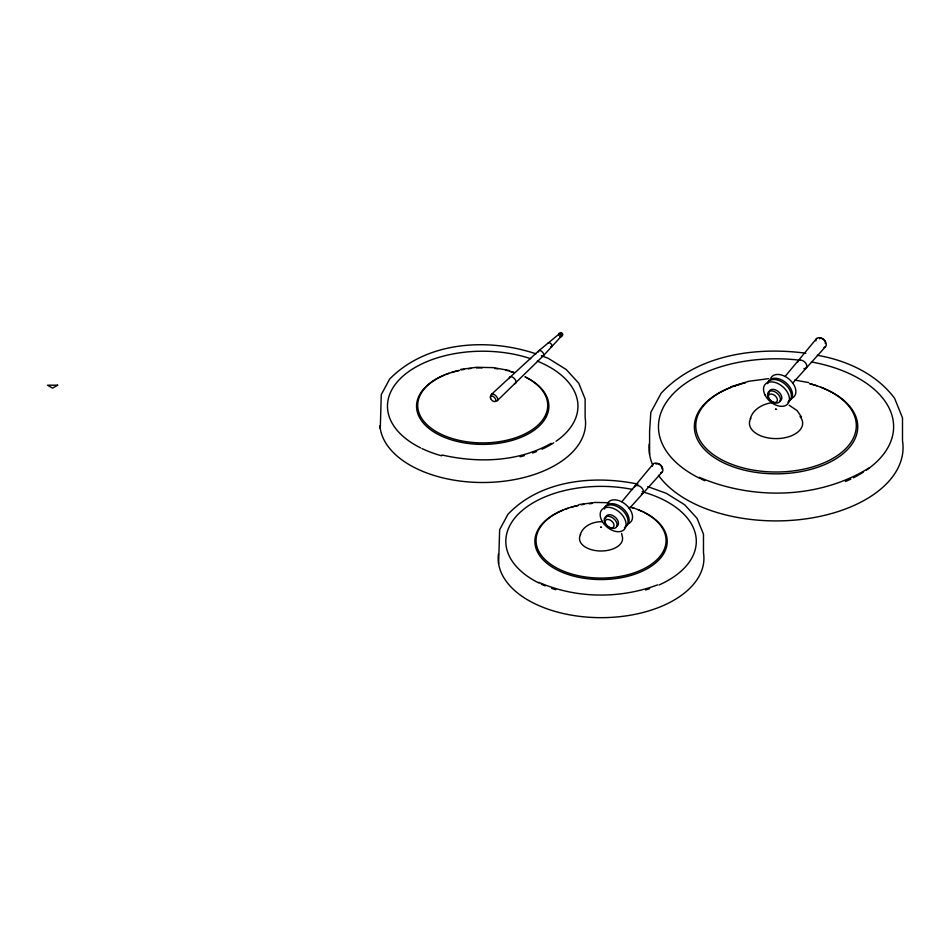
<?xml version="1.0" encoding="UTF-8"?>
<svg xmlns="http://www.w3.org/2000/svg" width="950" height="950" viewBox="0 0 950 950"><rect width="100%" height="100%" fill="white"/><g stroke="black" fill="none" stroke-linecap="round" stroke-linejoin="round"><path stroke-width="1.43" d="M580.177 534.826C582.932 525.718 593.299 521.419 602.205 521.704M750.274 418.641C753.053 409.034 763.099 403.809 772.469 402.598M653.315 463.838L621.846 501.695M816.679 338.449L785.211 376.307M629.232 508.618L662.138 472.114M792.597 383.23L825.491 346.726M560.892 336.668L543.388 355.728L497.313 400.639M491.423 394.392L538.745 350.787L558.719 334.353M551.202 443.306C518.439 462.056 478.123 463.232 441.988 454.991M868.894 468.065C818.532 499.13 752.875 500.223 699.129 477.256M730.847 386.757L748.873 381.259L768.752 378.634M657.566 584.879C619.519 599.082 576.056 598.619 538.745 582.314M460.702 369.396L476.793 367.282L493.299 367.638L509.081 370.441M579.049 504.557L595.139 502.431L608.903 502.728M805.826 353.234C755.571 346.489 697.395 354.635 661.141 393.229L650.833 412.383L649.598 431.514L649.598 454.421M817.297 355.276C846.794 360.371 876.256 373.825 894.579 398.264L902.5 417.81L902.5 440.729A127.003 73.328 0 0 1 806.312 518.795A127.003 73.328 0 0 1 658.469 475.309M794.699 380.071L808.616 382.553M638.068 484.144C593.75 474.893 540.716 479.94 507.977 514.247L499.629 529.756L498.619 563.813M536.049 353.863C488.062 337.63 426.704 341.252 389.631 379.086L381.282 394.606L380.273 428.664M541.381 355.799L548.043 358.209L566.224 369.526L578.716 383.171L585.129 399.012L585.129 417.572A102.873 59.399 0 0 1 489.879 482.363A102.873 59.399 0 0 1 379.941 425.861M647.746 486.602L666.389 493.371L684.57 504.688L697.062 518.332L703.475 534.161L703.475 552.722A102.873 59.399 0 0 1 602.098 617.666A102.873 59.399 0 0 1 498.453 553.921M789.165 405.246L797.038 410.531L801.432 416.955M621.621 533.461L622.214 536.239A21.541 12.433 0 0 1 599.462 550.964A21.541 12.433 0 0 1 580.711 534.458M604.402 509.034A14.357 9.322 40.9 0 1 622.321 507.929A14.357 9.322 40.9 0 1 625.516 526.312M603.998 508.357A14.357 9.322 40.9 0 1 622.381 510.162A14.357 9.322 40.9 0 1 624.447 527.547M652.484 466.224A6.056 3.931 40.9 0 1 660.096 464.835A6.056 3.931 40.9 0 1 660.594 472.863M605.53 518.629A7.469 4.857 40.9 0 1 614.318 516.444A7.469 4.857 40.9 0 1 616.597 526.49M656.094 464.134A3.753 2.434 40.9 0 1 660.297 464.752A3.753 2.434 40.9 0 1 661.865 468.861M607.454 503.452A14.951 9.714 40.9 0 1 626.608 505.329A14.951 9.714 40.9 0 1 628.758 523.45M634.363 487.421A5.273 3.42 40.9 0 1 641.357 487.386A5.273 3.42 40.9 0 1 641.381 494.012M548.031 343.354A2.577 1.366 46.5 0 1 550.026 343.021A2.577 1.366 46.5 0 1 552.045 345.646A2.577 1.366 46.5 0 1 550.644 346.762M558.564 334.911A1.591 0.843 46.5 0 1 559.645 334.353A1.591 0.843 46.5 0 1 561.046 336.062A1.591 0.843 46.5 0 1 560.025 336.68M491.209 396.708A4.287 2.28 46.5 0 1 493.24 394.131A4.287 2.28 46.5 0 1 497.574 398.454A4.287 2.28 46.5 0 1 495.366 400.853M509.343 378.516A4.287 2.28 46.5 0 1 511.848 376.841A4.287 2.28 46.5 0 1 515.814 380.796A4.287 2.28 46.5 0 1 514.472 383.622M538.413 351.975A3.384 1.805 46.5 0 1 540.609 350.74A3.384 1.805 46.5 0 1 543.673 354.219A3.384 1.805 46.5 0 1 541.856 355.894M560.274 333.022A1.591 0.843 46.5 0 1 561.509 332.809A1.591 0.843 46.5 0 1 562.756 334.436A1.591 0.843 46.5 0 1 561.889 335.113M559.039 334.709A2.042 1.093 46.5 0 1 560.12 333.331A2.042 1.093 46.5 0 1 562.079 335.884A2.042 1.093 46.5 0 1 559.942 335.884M767.766 383.646A14.357 9.322 40.9 0 1 785.686 382.541A14.357 9.322 40.9 0 1 788.88 400.924M767.363 382.969A14.357 9.322 40.9 0 1 785.745 384.774A14.357 9.322 40.9 0 1 787.811 402.159M815.848 340.836A6.056 3.931 40.9 0 1 823.46 339.447A6.056 3.931 40.9 0 1 823.959 347.474M768.894 393.241A7.469 4.857 40.9 0 1 777.682 391.056A7.469 4.857 40.9 0 1 779.962 401.102M819.458 338.746A3.753 2.434 40.9 0 1 823.662 339.364A3.753 2.434 40.9 0 1 825.229 343.473M770.818 378.064A14.951 9.714 40.9 0 1 789.972 379.941A14.951 9.714 40.9 0 1 792.122 398.062M797.727 362.033A5.273 3.42 40.9 0 1 805.113 362.389A5.273 3.42 40.9 0 1 803.89 368.683M630.919 507.193A65.016 37.537 0 0 1 653.351 562.827A65.016 37.537 0 0 1 554.646 566.817A65.016 37.537 0 0 1 563.433 509.924M564.692 509.414A65.016 37.537 0 0 1 578.431 505.341M581.103 504.806A65.016 37.537 0 0 1 583.822 504.343M642.164 491.744A95.249 54.993 0 0 1 659.015 584.986M649.658 588.644A95.249 54.993 0 0 1 645.561 589.974M555.786 589.736A95.249 54.993 0 0 1 551.712 588.383M545.193 585.889A95.249 54.993 0 0 1 541.488 584.262M538.935 583.039A95.249 54.993 0 0 1 518.593 513.831A95.249 54.993 0 0 1 632.629 489.476M643.269 511.931A66.168 38.202 0 0 1 646.629 569.038A66.168 38.202 0 0 1 548.019 564.193A66.168 38.202 0 0 1 568.053 508.238M570.843 507.371A66.168 38.202 0 0 1 578.039 505.543M589.166 503.773A66.168 38.202 0 0 1 592.028 503.512M630.052 507.015A66.168 38.202 0 0 1 634.22 508.298M638.246 509.758A66.168 38.202 0 0 1 642.046 511.373M525.469 377.103A65.016 37.537 0 0 1 527.048 432.82A65.016 37.537 0 0 1 430.884 428.034A65.016 37.537 0 0 1 448.946 373.303M451.642 372.4A65.016 37.537 0 0 1 458.66 370.5M461.415 369.906A65.016 37.537 0 0 1 464.111 369.407M468.243 368.778A65.016 37.537 0 0 1 471.034 368.446M476.639 368.006A65.016 37.537 0 0 1 482.279 367.84M494.974 368.517A65.016 37.537 0 0 1 497.741 368.861M505.911 370.31A65.016 37.537 0 0 1 508.523 370.928M509.806 371.26A65.016 37.537 0 0 1 513.938 372.459M537.296 361.131A95.249 54.993 0 0 1 556.047 441.275M553.743 442.831A95.249 54.993 0 0 1 542.07 449.196M536.56 451.547A95.249 54.993 0 0 1 532.641 453.019M524.412 455.632A95.249 54.993 0 0 1 520.161 456.76M441.596 455.798A95.249 54.993 0 0 1 421.942 448.543M420.589 447.878A95.249 54.993 0 0 1 405.151 374.276A95.249 54.993 0 0 1 530.694 358.696M524.923 376.782A66.168 38.202 0 0 1 529.779 433.034A66.168 38.202 0 0 1 432.286 430.932A66.168 38.202 0 0 1 444.422 375.048M445.704 374.526A66.168 38.202 0 0 1 459.693 370.381M510.293 371.474A66.168 38.202 0 0 1 514.496 372.697M800.019 416.563A26.612 15.366 0 0 1 777.563 438.579A26.612 15.366 0 0 1 750.916 418.178M820.788 387.208A80.263 46.336 0 0 1 835.145 457.033A80.263 46.336 0 0 1 713.426 454.658A80.263 46.336 0 0 1 735.906 385.546M738.542 384.702A80.263 46.336 0 0 1 745.346 382.862M809.507 383.562A80.263 46.336 0 0 1 816.668 385.712M811.407 361.95A117.586 67.889 0 0 1 866.59 470.001M863.253 472.221A117.586 67.889 0 0 1 853.468 477.779M850.856 479.061A117.586 67.889 0 0 1 845.464 481.484M704.805 480.7A117.586 67.889 0 0 1 701.029 478.966M699.651 478.301A117.586 67.889 0 0 1 670.486 396.779A117.586 67.889 0 0 1 800.031 360.228M652.222 463.897A127.003 73.328 0 0 1 649.182 444.089M810.101 383.824A81.688 47.156 0 0 1 842.674 453.981A81.688 47.156 0 0 1 717.226 459.408A81.688 47.156 0 0 1 731.286 387.244M735.193 385.854A81.688 47.156 0 0 1 739.242 384.584M600.661 527.226L601.469 527.321L600.661 527.226M775.556 409.248L776.566 409.367L775.616 409.177M57.641 385.201L52.571 388.122L47.5 385.201L57.641 385.201M604.877 522.726A7.469 4.857 40.9 0 0 616.087 527.476A7.469 4.857 40.9 0 0 610.969 516.895A7.469 4.857 40.9 0 0 604.877 522.726M605.482 523.913A5.237 3.396 40.9 0 0 613.332 527.238A5.237 3.396 40.9 0 0 609.746 519.84A5.237 3.396 40.9 0 0 605.482 523.913M601.587 520.208A14.951 9.714 40.9 0 0 624.008 529.72A14.951 9.714 40.9 0 0 613.771 508.571A14.951 9.714 40.9 0 0 601.587 520.208M490.628 398.572A3.562 1.888 46.5 0 0 495.484 401.351A3.562 1.888 46.5 0 0 493.026 396.352A3.562 1.888 46.5 0 0 490.628 398.572M768.229 397.338A7.469 4.857 40.9 0 0 779.451 402.088A7.469 4.857 40.9 0 0 774.333 391.507A7.469 4.857 40.9 0 0 768.229 397.338M768.847 398.525A5.237 3.396 40.9 0 0 776.696 401.85A5.237 3.396 40.9 0 0 773.11 394.452A5.237 3.396 40.9 0 0 768.847 398.525M764.94 394.832A14.951 9.714 40.9 0 0 787.372 404.332A14.951 9.714 40.9 0 0 777.136 383.183A14.951 9.714 40.9 0 0 764.94 394.832"/></g></svg>
